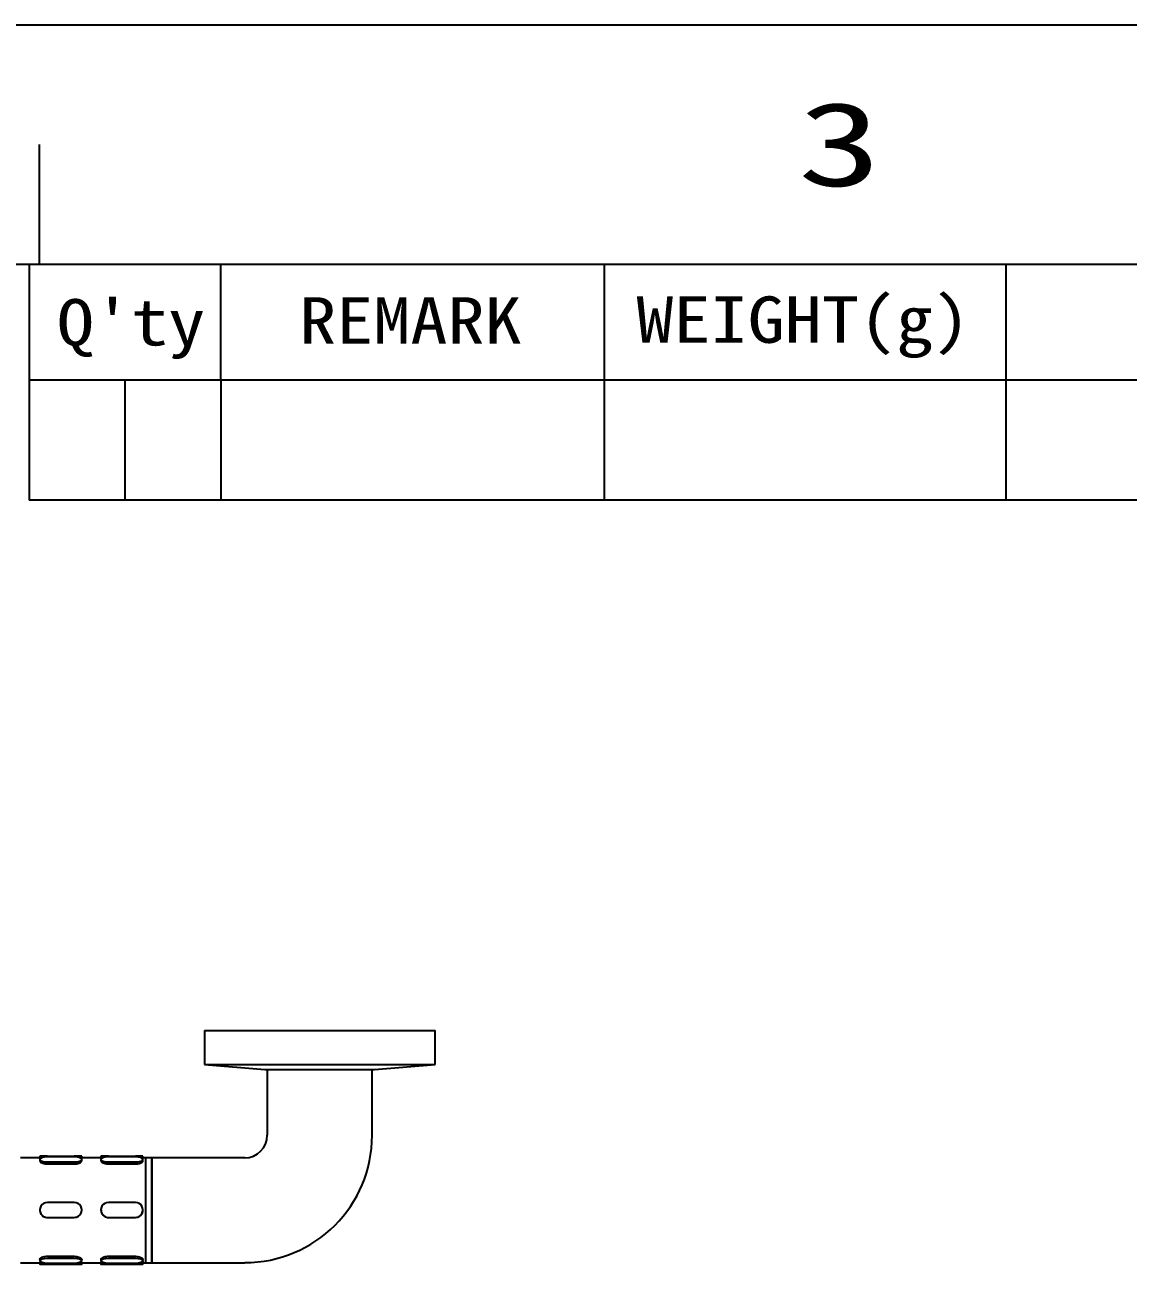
# Model space of a CAD drawing. Extents: x 0 to 951, y -2 to 427.
# Drawn here: x 209.4 to 255.4, y 245.3 to 297 of the extents above; entities that cross this region are included whole.
import ezdxf
from ezdxf.enums import TextEntityAlignment as Align

# ---------------------------------------------------------------- set-up
doc = ezdxf.new("R2010")
doc.units = 0
doc.header["$LTSCALE"] = 23.1
doc.header["$MEASUREMENT"] = 0
doc.layers.get('0').update_dxf_attribs({"linetype": 'CONTINUOUS'})
doc.styles.add('TEXTSTYLE_0', font='txt', dxfattribs={"width": 0.8})

msp = doc.modelspace()

# ---------------------------------------------------------------- linework, layer by layer
at = {"color": 7, "linetype": 'Continuous'}
for p, q in [((0, 297), (420, 297)), ((210, 287), (210, 292)), ((410, 287), (10, 287)), ((209.57, 287), (209.57, 282.169)), ((217.562, 287), (217.562, 282.169)), ((233.562, 287), (233.562, 282.169)), ((250.322, 287), (250.322, 282.169)), ((409.999, 282.17), (209.561, 282.17)), ((409.999, 282.17), (209.569, 282.17)), ((209.569, 282.17), (209.569, 277.17)), ((213.569, 282.17), (213.569, 277.17)), ((217.569, 282.17), (217.569, 277.17)), ((233.569, 282.17), (233.569, 277.17)), ((250.329, 282.17), (250.329, 277.17)), ((409.999, 277.17), (209.569, 277.17))]:
    msp.add_line(p, q, dxfattribs=at)
at = {"color": 7, "linetype": 'Continuous', "lineweight": 25}
for p, q in [((216.882, 255.043), (216.882, 253.619)), ((216.882, 255.043), (221.867, 255.043)), ((221.867, 255.043), (226.507, 255.043)), ((226.507, 253.619), (226.507, 255.043)), ((216.882, 253.619), (219.413, 253.418)), ((216.882, 253.619), (221.867, 253.619)), ((219.413, 253.418), (221.776, 253.418)), ((219.507, 253.418), (219.507, 250.668)), ((221.776, 253.418), (223.976, 253.418)), ((221.867, 253.619), (226.507, 253.619)), ((223.882, 250.668), (223.882, 253.418)), ((223.976, 253.418), (226.507, 253.619)), ((210.019, 249.793), (210.019, 249.729)), ((210.332, 249.794), (211.457, 249.794)), ((211.457, 249.766), (210.332, 249.766)), ((211.769, 249.729), (211.769, 249.793)), ((212.569, 249.793), (212.569, 249.729)), ((212.882, 249.794), (214.007, 249.794)), ((214.007, 249.766), (212.882, 249.766)), ((214.319, 249.729), (214.319, 249.793)), ((210.023, 249.73), (209.215, 249.73)), ((210.019, 249.661), (210.019, 249.602)), ((210.332, 249.556), (211.457, 249.556)), ((210.332, 249.476), (211.457, 249.476)), ((212.573, 249.73), (211.765, 249.73)), ((211.769, 249.602), (211.769, 249.661)), ((212.569, 249.661), (212.569, 249.602)), ((212.882, 249.556), (214.007, 249.556)), ((212.882, 249.476), (214.007, 249.476)), ((214.444, 249.73), (214.315, 249.73)), ((214.319, 249.602), (214.319, 249.661)), ((214.694, 249.73), (214.444, 249.73)), ((214.444, 247.555), (214.444, 249.73)), ((214.444, 245.355), (214.444, 249.73)), ((218.569, 249.73), (214.694, 249.73)), ((214.694, 245.355), (214.694, 249.73)), ((214.694, 249.73), (214.694, 247.543)), ((211.457, 247.868), (210.332, 247.868)), ((214.007, 247.868), (212.882, 247.868)), ((210.019, 247.555), (210.019, 247.555)), ((210.332, 247.243), (211.457, 247.243)), ((210.332, 247.242), (211.457, 247.242)), ((211.769, 247.555), (211.769, 247.555)), ((212.569, 247.555), (212.569, 247.555)), ((212.882, 247.243), (214.007, 247.243)), ((212.882, 247.242), (214.007, 247.242)), ((214.319, 247.555), (214.319, 247.555)), ((214.444, 245.355), (214.444, 247.555)), ((214.694, 247.543), (214.694, 245.355)), ((210.332, 245.621), (211.457, 245.621)), ((212.882, 245.621), (214.007, 245.621)), ((209.216, 245.355), (210.024, 245.355)), ((210.019, 245.492), (210.019, 245.433)), ((210.019, 245.356), (210.019, 245.293)), ((210.332, 245.541), (211.457, 245.541)), ((211.457, 245.324), (210.332, 245.324)), ((210.332, 245.294), (211.457, 245.294)), ((211.457, 245.291), (210.332, 245.291)), ((211.766, 245.355), (212.574, 245.355)), ((211.769, 245.433), (211.769, 245.492)), ((211.769, 245.293), (211.769, 245.356)), ((212.569, 245.492), (212.569, 245.433)), ((212.569, 245.356), (212.569, 245.293)), ((212.882, 245.541), (214.007, 245.541)), ((214.007, 245.324), (212.882, 245.324)), ((212.882, 245.294), (214.007, 245.294)), ((214.007, 245.291), (212.882, 245.291)), ((214.316, 245.355), (214.444, 245.355)), ((214.319, 245.433), (214.319, 245.492)), ((214.319, 245.293), (214.319, 245.356)), ((214.444, 245.355), (214.694, 245.355)), ((214.694, 245.355), (218.569, 245.355))]:
    msp.add_line(p, q, dxfattribs=at)
at = {"color": 7, "linetype": 'Continuous', "lineweight": 25, "flags": 128}
for points in [[(210.332, 249.766), (210.212, 249.758), (210.111, 249.736), (210.043, 249.702), (210.019, 249.661), (210.043, 249.621), (210.111, 249.587), (210.212, 249.564), (210.332, 249.556)], [(211.457, 249.556), (211.577, 249.564), (211.678, 249.587), (211.746, 249.621), (211.769, 249.661), (211.746, 249.702), (211.678, 249.736), (211.577, 249.758), (211.457, 249.766)], [(212.882, 249.766), (212.762, 249.758), (212.661, 249.736), (212.593, 249.702), (212.569, 249.661), (212.593, 249.621), (212.661, 249.587), (212.762, 249.564), (212.882, 249.556)], [(214.007, 249.556), (214.127, 249.564), (214.228, 249.587), (214.296, 249.621), (214.319, 249.661), (214.296, 249.702), (214.228, 249.736), (214.127, 249.758), (214.007, 249.766)], [(210.332, 245.324), (210.212, 245.332), (210.111, 245.356), (210.043, 245.391), (210.019, 245.433), (210.043, 245.474), (210.111, 245.509), (210.212, 245.533), (210.332, 245.541)], [(210.332, 245.291), (210.212, 245.291), (210.111, 245.291), (210.043, 245.292), (210.019, 245.293), (210.043, 245.293), (210.111, 245.294), (210.212, 245.294), (210.332, 245.294)], [(211.457, 245.541), (211.577, 245.533), (211.678, 245.509), (211.746, 245.474), (211.769, 245.433), (211.746, 245.391), (211.678, 245.356), (211.577, 245.332), (211.457, 245.324)], [(211.457, 245.294), (211.577, 245.294), (211.678, 245.294), (211.746, 245.293), (211.769, 245.293), (211.746, 245.292), (211.678, 245.291), (211.577, 245.291), (211.457, 245.291)], [(212.882, 245.324), (212.762, 245.332), (212.661, 245.356), (212.593, 245.391), (212.569, 245.433), (212.593, 245.474), (212.661, 245.509), (212.762, 245.533), (212.882, 245.541)], [(212.882, 245.291), (212.762, 245.291), (212.661, 245.291), (212.593, 245.292), (212.569, 245.293), (212.593, 245.293), (212.661, 245.294), (212.762, 245.294), (212.882, 245.294)], [(214.007, 245.541), (214.127, 245.533), (214.228, 245.509), (214.296, 245.474), (214.319, 245.433), (214.296, 245.391), (214.228, 245.356), (214.127, 245.332), (214.007, 245.324)], [(214.007, 245.294), (214.127, 245.294), (214.228, 245.294), (214.296, 245.293), (214.319, 245.293), (214.296, 245.292), (214.228, 245.291), (214.127, 245.291), (214.007, 245.291)]]:
    msp.add_lwpolyline(points, dxfattribs=at)
at = {"color": 7, "linetype": 'Continuous', "lineweight": 25}
for centre, radius, start, end in [((218.569, 250.668), 0.938, 270, 0), ((218.569, 250.668), 5.312, 270, 0), ((210.254, 236.167), 13.627, 89.6716, 90.9855), ((211.535, 236.167), 13.627, 89.0145, 90.3284), ((212.804, 236.167), 13.627, 89.6716, 90.9855), ((214.085, 236.168), 13.626, 89.0145, 90.3285), ((210.332, 247.555), 0.312, 89.9994, 270.0006), ((211.457, 247.555), 0.312, 269.9994, 90.0006), ((212.882, 247.555), 0.312, 89.9994, 270.0006), ((214.007, 247.555), 0.312, 269.9994, 90.0006)]:
    msp.add_arc(centre, radius, start, end, dxfattribs=at)
for points, knots in [([(210.023, 249.73), (210.022, 249.73), (210.019, 249.731), (210.039, 249.728), (210.073, 249.724), (210.085, 249.723)], [0, 0, 0, 0, 0.117765, 0.670491, 1, 1, 1, 1]), ([(210.023, 249.602), (210.022, 249.598), (210.018, 249.583), (210.046, 249.553), (210.105, 249.517), (210.192, 249.489), (210.273, 249.477), (210.32, 249.476), (210.332, 249.476)], [0, 0, 0, 0, 0.070496, 0.282948, 0.496153, 0.711262, 0.926475, 1, 1, 1, 1]), ([(211.457, 249.476), (211.492, 249.478), (211.562, 249.481), (211.655, 249.506), (211.725, 249.539), (211.766, 249.574), (211.766, 249.594), (211.766, 249.602)], [0, 0, 0, 0, 0.213251, 0.426439, 0.64101, 0.856494, 1, 1, 1, 1]), ([(211.703, 249.723), (211.709, 249.723), (211.739, 249.726), (211.764, 249.73), (211.765, 249.73), (211.765, 249.729)], [0, 0, 0, 0, 0.144639, 0.698372, 1, 1, 1, 1]), ([(212.573, 249.73), (212.572, 249.73), (212.569, 249.731), (212.589, 249.728), (212.623, 249.724), (212.635, 249.723)], [0, 0, 0, 0, 0.1177623, 0.6704757, 1, 1, 1, 1]), ([(212.573, 249.602), (212.572, 249.598), (212.568, 249.583), (212.596, 249.553), (212.655, 249.517), (212.742, 249.489), (212.823, 249.477), (212.87, 249.476), (212.882, 249.476)], [0, 0, 0, 0, 0.070496, 0.282948, 0.496153, 0.711262, 0.926475, 1, 1, 1, 1]), ([(214.007, 249.476), (214.042, 249.478), (214.112, 249.481), (214.205, 249.506), (214.275, 249.539), (214.316, 249.574), (214.316, 249.594), (214.316, 249.602)], [0, 0, 0, 0, 0.21325, 0.426451, 0.641011, 0.856495, 1, 1, 1, 1]), ([(214.253, 249.723), (214.259, 249.723), (214.289, 249.726), (214.314, 249.73), (214.315, 249.73), (214.315, 249.729)], [0, 0, 0, 0, 0.144639, 0.698372, 1, 1, 1, 1]), ([(210.023, 247.555), (210.022, 247.543), (210.018, 247.497), (210.046, 247.418), (210.105, 247.331), (210.192, 247.269), (210.273, 247.245), (210.32, 247.243), (210.332, 247.242)], [0, 0, 0, 0, 0.070496, 0.282948, 0.496153, 0.711262, 0.926475, 1, 1, 1, 1]), ([(211.457, 247.242), (211.492, 247.246), (211.562, 247.253), (211.655, 247.306), (211.725, 247.385), (211.766, 247.473), (211.766, 247.532), (211.766, 247.555)], [0, 0, 0, 0, 0.213251, 0.426439, 0.64101, 0.856494, 1, 1, 1, 1]), ([(212.573, 247.555), (212.572, 247.543), (212.568, 247.497), (212.596, 247.418), (212.655, 247.331), (212.742, 247.269), (212.823, 247.245), (212.87, 247.243), (212.882, 247.242)], [0, 0, 0, 0, 0.070496, 0.282948, 0.496153, 0.711262, 0.926475, 1, 1, 1, 1]), ([(214.007, 247.242), (214.042, 247.246), (214.112, 247.253), (214.205, 247.306), (214.275, 247.385), (214.316, 247.473), (214.316, 247.532), (214.316, 247.555)], [0, 0, 0, 0, 0.21325, 0.426451, 0.641011, 0.856494, 1, 1, 1, 1]), ([(210.023, 245.492), (210.022, 245.496), (210.018, 245.511), (210.046, 245.543), (210.105, 245.58), (210.192, 245.608), (210.273, 245.62), (210.32, 245.621), (210.332, 245.621)], [0, 0, 0, 0, 0.070496, 0.282948, 0.496153, 0.711262, 0.926475, 1, 1, 1, 1]), ([(211.457, 245.621), (211.492, 245.619), (211.562, 245.616), (211.655, 245.591), (211.725, 245.556), (211.766, 245.52), (211.766, 245.5), (211.766, 245.492)], [0, 0, 0, 0, 0.213251, 0.426439, 0.64101, 0.856494, 1, 1, 1, 1]), ([(212.573, 245.492), (212.572, 245.496), (212.568, 245.511), (212.596, 245.543), (212.655, 245.58), (212.742, 245.608), (212.823, 245.62), (212.87, 245.621), (212.882, 245.621)], [0, 0, 0, 0, 0.070496, 0.282948, 0.496153, 0.711262, 0.926475, 1, 1, 1, 1]), ([(214.007, 245.621), (214.042, 245.619), (214.112, 245.616), (214.205, 245.591), (214.275, 245.556), (214.316, 245.52), (214.316, 245.5), (214.316, 245.492)], [0, 0, 0, 0, 0.21325, 0.426451, 0.641011, 0.856494, 1, 1, 1, 1]), ([(210.024, 245.356), (210.023, 245.356), (210.018, 245.355), (210.041, 245.359), (210.077, 245.363), (210.093, 245.365)], [0, 0, 0, 0, 0.209586, 0.670421, 1, 1, 1, 1]), ([(211.695, 245.365), (211.704, 245.364), (211.737, 245.361), (211.766, 245.356), (211.766, 245.356), (211.766, 245.355)], [0, 0, 0, 0, 0.173976, 0.637238, 1, 1, 1, 1]), ([(212.574, 245.356), (212.573, 245.356), (212.568, 245.355), (212.591, 245.359), (212.627, 245.363), (212.643, 245.365)], [0, 0, 0, 0, 0.209587, 0.670422, 1, 1, 1, 1]), ([(214.245, 245.365), (214.254, 245.364), (214.287, 245.361), (214.316, 245.356), (214.316, 245.356), (214.316, 245.355)], [0, 0, 0, 0, 0.173976, 0.637237, 1, 1, 1, 1])]:
    msp.add_open_spline(points, degree=3, knots=knots, dxfattribs=at)

# ---------------------------------------------------------------- texts
at = {"color": 7, "linetype": 'Continuous', "style": 'TEXTSTYLE_0'}
for s, height, width, p, p2 in [('3', 3.5, 1.5, (241.639, 290.271), (245.139, 290.271)), ("Q'ty", 1.9346, 1.010526, (210.729, 283.622), (216.92, 283.622)), ('REMARK', 1.9346, 0.847059, (220.836, 283.699), (230.123, 283.699)), ('WEIGHT(g)', 1.9346, 0.9, (234.908, 283.732), (248.838, 283.732))]:
    msp.add_text(s, height=height, dxfattribs=dict(at, width=width)).set_placement(p, p2, align=Align.FIT)

doc.saveas('drawing.dxf')
